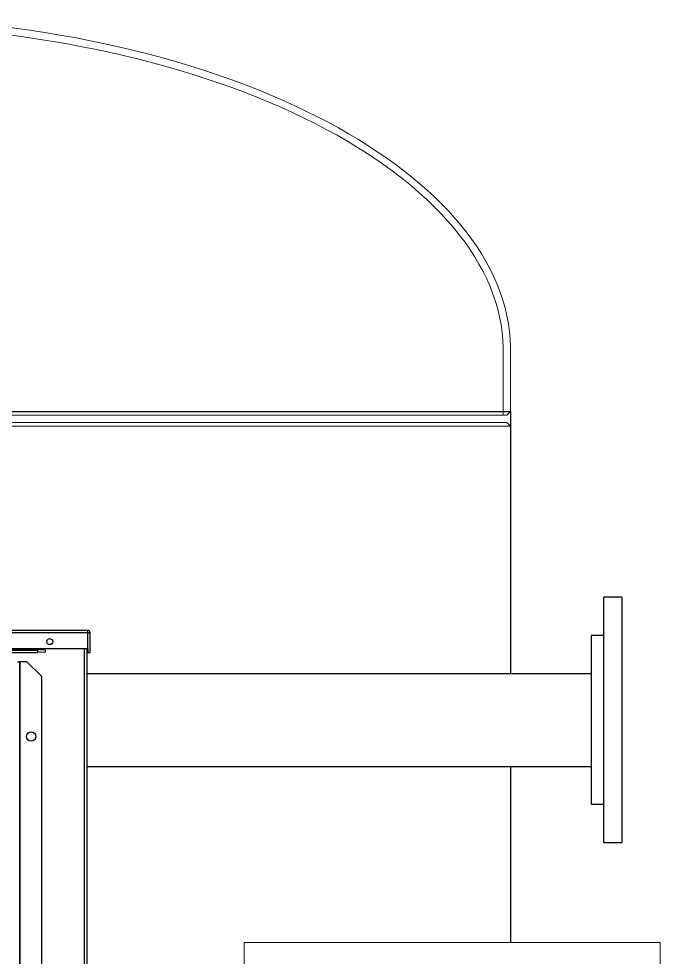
# Model space of a CAD drawing. Header units: inches. Extents: x 3128 to 3569, y 1222 to 1501.
# Drawn here: x 3324.85 to 3346.42, y 1335.08 to 1366.67 of the extents above; entities that cross this region are included whole.
import ezdxf

# ---------------------------------------------------------------- set-up
doc = ezdxf.new("R2010")
doc.units = ezdxf.units.IN
doc.header["$MEASUREMENT"] = 0
for name, color, linetype in [('External Disconnect 1 H1', 7, 'Continuous'), ('WCTANK', 7, 'Continuous'), ('WDPUMP', 7, 'Continuous'), ('WEPC', 7, 'Continuous'), ('WOTANK', 7, 'Continuous'), ('WSPUMP', 7, 'Continuous')]:
    doc.layers.add(name, color=color, linetype=linetype)

msp = doc.modelspace()

# ---------------------------------------------------------------- linework, layer by layer
at = {"layer": 'External Disconnect 1 H1', "color": 0, "linetype": 'Continuous', "lineweight": 15}
for p, q in [((3332.4236, 1335.5817), (3346.4236, 1335.5817)), ((3332.4236, 1304.0817), (3332.4236, 1335.5817)), ((3332.4236, 1335.5817), (3346.4236, 1335.5817)), ((3332.4236, 1304.0817), (3332.4236, 1335.5817)), ((3346.4236, 1331.6772), (3346.4236, 1335.5817)), ((3346.4236, 1331.6772), (3346.4236, 1335.5817))]:
    msp.add_line(p, q, dxfattribs=at)
at = {"layer": 'WCTANK', "color": 0, "linetype": 'Continuous', "lineweight": 15}
for p, q in [((3341.3864, 1353.4567), (3299.3864, 1353.4567)), ((3341.3864, 1353.4567), (3299.3864, 1353.4567)), ((3341.2614, 1353.3317), (3299.5114, 1353.3317)), ((3341.2614, 1353.3317), (3299.5114, 1353.3317)), ((3320.3864, 1353.0817), (3341.2614, 1353.0817)), ((3320.3864, 1353.0817), (3341.2614, 1353.0817)), ((3341.3864, 1352.9567), (3320.3864, 1352.9567)), ((3341.3864, 1352.9567), (3320.3864, 1352.9567))]:
    msp.add_line(p, q, dxfattribs=at)
at = {"layer": 'WCTANK', "color": 0, "linetype": 'Continuous'}
for p, q in [((3341.3864, 1352.9567), (3341.3864, 1344.6321)), ((3341.3864, 1352.9567), (3341.3864, 1344.6321)), ((3341.3864, 1341.5071), (3341.3864, 1335.5817)), ((3341.3864, 1341.5071), (3341.3864, 1335.5817))]:
    msp.add_line(p, q, dxfattribs=at)
at = {"layer": 'WCTANK', "color": 0, "linetype": 'Continuous', "lineweight": 15}
for major_axis, ratio, end_param in [((-20.75, 0.7333), 0.4994541, 4.7300373), ((-20.75, 0.7333), 0.4994541, 4.7300373), ((-21, 0.7401), 0.5054049, 4.6989494), ((-21, 0.7401), 0.5054049, 4.6989494)]:
    msp.add_ellipse((3320.3864, 1356.0718), major_axis=major_axis, ratio=ratio, start_param=3.1415927, end_param=end_param, dxfattribs=at)
for points in [[(3341.1364, 1353.3317), (3341.1364, 1355.3385)], [(3341.1364, 1353.3317), (3341.1364, 1355.3385)], [(3341.3864, 1353.4567), (3341.3864, 1355.3317)], [(3341.3864, 1353.4567), (3341.3864, 1355.3317)], [(3341.2614, 1353.3317), (3341.3864, 1353.4567)], [(3341.2614, 1353.3317), (3341.3864, 1353.4567)], [(3341.3864, 1352.9567), (3341.2614, 1353.0817)], [(3341.3864, 1352.9567), (3341.2614, 1353.0817)]]:
    msp.add_open_spline(points, degree=1, dxfattribs=at)
at = {"layer": 'WDPUMP', "color": 0, "linetype": 'Continuous'}
for p, q in [((3344.5257, 1338.9451), (3344.5257, 1347.205)), ((3344.5257, 1338.9451), (3344.5257, 1347.205)), ((3345.1364, 1347.205), (3345.1364, 1338.9451)), ((3345.1364, 1347.205), (3345.1364, 1338.9451)), ((3344.1052, 1345.9135), (3344.1052, 1340.2366)), ((3344.1052, 1345.9135), (3344.1052, 1340.2366)), ((3327.1364, 1344.6321), (3344.1052, 1344.6321)), ((3327.1364, 1341.5071), (3344.1052, 1341.5071))]:
    msp.add_line(p, q, dxfattribs=at)
for points in [[(3345.1364, 1347.205), (3344.5257, 1347.205)], [(3345.1364, 1347.205), (3344.5257, 1347.205)], [(3344.5257, 1345.9135), (3344.1052, 1345.9135)], [(3344.5257, 1345.9135), (3344.1052, 1345.9135)], [(3344.1052, 1340.2366), (3344.5257, 1340.2366)], [(3344.1052, 1340.2366), (3344.5257, 1340.2366)], [(3344.5257, 1338.9451), (3345.1364, 1338.9451)], [(3344.5257, 1338.9451), (3345.1364, 1338.9451)]]:
    msp.add_open_spline(points, degree=1, dxfattribs=at)
at = {"layer": 'WEPC', "color": 0, "linetype": 'Continuous'}
for p, q in [((3327.1701, 1346.0817), (3291.1027, 1346.0817)), ((3327.1701, 1346.0817), (3291.1027, 1346.0817)), ((3327.1701, 1346.006), (3291.1027, 1346.006)), ((3327.1701, 1346.006), (3291.1027, 1346.006)), ((3327.1701, 1346.006), (3327.1701, 1346.0817)), ((3327.1701, 1346.006), (3327.1701, 1346.0817)), ((3327.1701, 1345.4689), (3327.1701, 1346.006)), ((3327.1701, 1345.4689), (3327.1701, 1346.006)), ((3327.1711, 1346.006), (3327.2458, 1346.006)), ((3327.1711, 1345.3317), (3327.1711, 1346.006)), ((3327.1711, 1346.006), (3327.2458, 1346.006)), ((3327.1711, 1345.3317), (3327.1711, 1346.006)), ((3327.2458, 1345.3317), (3327.2458, 1346.006)), ((3327.2458, 1345.3317), (3327.2458, 1346.006)), ((3325.7326, 1345.4689), (3292.5402, 1345.4689)), ((3325.7326, 1345.4689), (3292.5402, 1345.4689)), ((3292.5402, 1345.4679), (3325.7326, 1345.4679)), ((3292.5402, 1345.4679), (3325.7326, 1345.4679)), ((3292.7932, 1345.4179), (3325.4796, 1345.4179)), ((3292.7932, 1345.4179), (3325.4796, 1345.4179)), ((3292.7932, 1345.3433), (3325.4796, 1345.3433)), ((3292.7932, 1345.3433), (3325.4796, 1345.3433)), ((3325.7326, 1345.4288), (3325.4796, 1345.4179)), ((3325.7326, 1345.4288), (3325.4796, 1345.4179)), ((3325.4796, 1345.4179), (3325.4796, 1345.3433)), ((3325.4796, 1345.4179), (3325.4796, 1345.3433)), ((3325.7326, 1345.3542), (3325.4796, 1345.3433)), ((3325.7326, 1345.3542), (3325.4796, 1345.3433)), ((3325.7326, 1345.4679), (3325.7326, 1345.4689)), ((3327.1701, 1345.4689), (3325.7326, 1345.4689)), ((3325.7326, 1345.4679), (3325.7326, 1345.4689)), ((3327.1701, 1345.4689), (3325.7326, 1345.4689)), ((3325.7326, 1345.4288), (3325.7326, 1345.4679)), ((3325.7326, 1345.4288), (3325.7326, 1345.4679)), ((3325.7326, 1345.4288), (3325.7326, 1345.3542)), ((3325.7326, 1345.4288), (3325.7326, 1345.3542)), ((3327.0607, 1304.0817), (3327.0607, 1345.4689)), ((3327.0607, 1304.0817), (3327.0607, 1345.4689)), ((3327.1364, 1345.4689), (3327.1364, 1304.0817)), ((3327.1364, 1345.4689), (3327.1364, 1304.0817)), ((3327.1701, 1345.3317), (3327.1364, 1345.3317)), ((3327.1701, 1345.3317), (3327.1364, 1345.3317)), ((3327.1701, 1345.4689), (3327.1701, 1345.3317)), ((3327.1701, 1345.4689), (3327.1701, 1345.3317)), ((3327.2458, 1345.3317), (3327.1711, 1345.3317)), ((3327.2458, 1345.3317), (3327.1711, 1345.3317)), ((3324.8073, 1345.0311), (3324.883, 1345.0311)), ((3324.8073, 1345.0311), (3324.883, 1345.0311)), ((3324.883, 1345.0311), (3324.883, 1304.995)), ((3324.884, 1345.0311), (3324.883, 1345.0311)), ((3324.883, 1345.0311), (3324.883, 1304.995)), ((3324.884, 1345.0311), (3324.883, 1345.0311)), ((3324.884, 1304.995), (3324.884, 1345.0311)), ((3325.1208, 1345.0311), (3324.884, 1345.0311)), ((3324.884, 1304.995), (3324.884, 1345.0311)), ((3325.1208, 1345.0311), (3324.884, 1345.0311)), ((3325.1208, 1345.0311), (3325.6208, 1344.5311)), ((3325.1208, 1345.0311), (3325.6208, 1344.5311)), ((3325.6208, 1305.495), (3325.6208, 1344.5311)), ((3325.6208, 1305.495), (3325.6208, 1344.5311))]:
    msp.add_line(p, q, dxfattribs=at)
for centre, radius in [((3325.8864, 1345.7067), 0.0995), ((3325.8864, 1345.7067), 0.0995), ((3325.259, 1342.5131), 0.1563), ((3325.259, 1342.5131), 0.1563)]:
    msp.add_circle(centre, radius, dxfattribs=at)
for radius in [0.0757, 0.0757, 0.001, 0.001]:
    msp.add_arc((3327.1701, 1346.006), radius, 0, 90, dxfattribs=at)
at = {"layer": 'WOTANK', "color": 0, "linetype": 'Continuous'}
for p, q in [((3299.3864, 1353.4567), (3341.3864, 1353.4567)), ((3299.3864, 1353.4567), (3341.3864, 1353.4567)), ((3341.3864, 1353.4567), (3341.3864, 1344.6321)), ((3341.3864, 1353.4567), (3341.3864, 1344.6321)), ((3341.3864, 1341.5071), (3341.3864, 1335.5817)), ((3341.3864, 1341.5071), (3341.3864, 1335.5817))]:
    msp.add_line(p, q, dxfattribs=at)
at = {"layer": 'WOTANK', "color": 0, "linetype": 'Continuous', "lineweight": 15}
msp.add_line((3341.3864, 1353.4567), (3299.3864, 1353.4567), dxfattribs=at)
msp.add_line((3341.3864, 1353.4567), (3299.3864, 1353.4567), dxfattribs=at)
at = {"layer": 'WSPUMP', "color": 0, "linetype": 'Continuous'}
for p, q in [((3344.5257, 1338.9451), (3344.5257, 1347.205)), ((3344.5257, 1338.9451), (3344.5257, 1347.205)), ((3345.1364, 1347.205), (3345.1364, 1338.9451)), ((3345.1364, 1347.205), (3345.1364, 1338.9451)), ((3344.1052, 1345.9135), (3344.1052, 1340.2366)), ((3344.1052, 1345.9135), (3344.1052, 1340.2366)), ((3327.1364, 1344.6321), (3344.1052, 1344.6321)), ((3327.1364, 1341.5071), (3344.1052, 1341.5071))]:
    msp.add_line(p, q, dxfattribs=at)
for points in [[(3345.1364, 1347.205), (3344.5257, 1347.205)], [(3345.1364, 1347.205), (3344.5257, 1347.205)], [(3344.5257, 1345.9135), (3344.1052, 1345.9135)], [(3344.5257, 1345.9135), (3344.1052, 1345.9135)], [(3344.1052, 1340.2366), (3344.5257, 1340.2366)], [(3344.1052, 1340.2366), (3344.5257, 1340.2366)], [(3344.5257, 1338.9451), (3345.1364, 1338.9451)], [(3344.5257, 1338.9451), (3345.1364, 1338.9451)]]:
    msp.add_open_spline(points, degree=1, dxfattribs=at)

doc.saveas('drawing.dxf')
